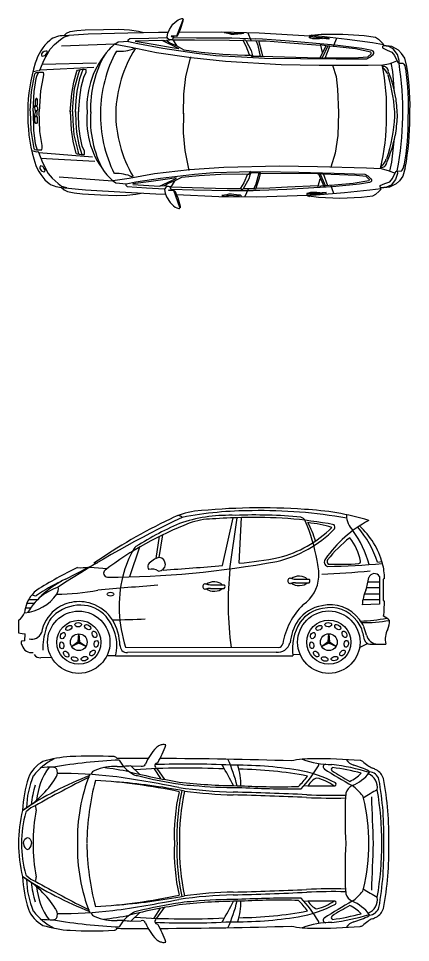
# Model space of a CAD drawing. Header units: millimetres. Extents: x -17157 to 13723, y 21549 to 39550.
# Drawn here: x 9643 to 13416, y 21751 to 30651 of the extents above; entities that cross this region are included whole.
import ezdxf

# ---------------------------------------------------------------- set-up
doc = ezdxf.new("R2010")
doc.units = ezdxf.units.MM

# ---------------------------------------------------------------- blocks, each defined once
blk = doc.blocks.new('A$C41982414')
for p, q in [((1397.4, 1773.8), (1433.4, 1806.8)), ((1494.8, 1821.8), (1430.1, 1659.8)), ((1433.4, 1806.8), (1448.6, 1817.2)), ((1448.6, 1817.2), (1463.8, 1824)), ((1463.8, 1824), (1483.4, 1829)), ((1470.2, 1727.4), (1495.5, 1806.7)), ((1483.4, 1829), (1492.3, 1828.9)), ((1492.3, 1828.9), (1494.8, 1821.8)), ((1495.5, 1806.7), (1495.8, 1823.5)), ((374.2, 1687.5), (409.3, 1702.1)), ((409.3, 1702.1), (472.7, 1714.1)), ((472.7, 1714.1), (553.4, 1719.3)), ((553.4, 1719.3), (727.8, 1723)), ((727.8, 1723), (876.1, 1724.9)), ((876.1, 1724.9), (978.4, 1718.9)), ((964.9, 1690.8), (1259.2, 1696.8)), ((978.4, 1718.9), (1065.4, 1706.6)), ((1065.4, 1706.6), (1117.5, 1694.8)), ((1259.2, 1696.8), (1350.8, 1697.5)), ((1347.2, 1687.8), (1362.8, 1722.1)), ((1362.8, 1722.1), (1397.4, 1773.8)), ((1439.9, 1660.6), (1470.2, 1727.4)), ((1459, 1697.4), (1864.8, 1701.8)), ((1864.8, 1701.8), (2226.2, 1692.2)), ((1893.9, 1690.6), (1903.7, 1694.3)), ((1903.7, 1694.3), (1927.2, 1695.9)), ((1927.2, 1695.9), (1956.5, 1695.4)), ((1942.8, 1691.7), (1946.6, 1685.8)), ((2081.7, 1693.3), (2071.7, 1683.7)), ((2226.2, 1692.2), (2716.3, 1662)), ((256.8, 1578.4), (314.3, 1627.5)), ((314.3, 1627.5), (349.6, 1650.9)), ((349.6, 1650.9), (397.8, 1665.3)), ((349.8, 1663.9), (374.2, 1687.5)), ((349.8, 1663.9), (581.1, 1679.7)), ((581.1, 1679.7), (964.9, 1690.8)), ((837.4, 1582.4), (870.9, 1604)), ((870.9, 1604), (974.3, 1609.6)), ((967.5, 1610.1), (967.7, 1623.8)), ((967.7, 1623.8), (981.6, 1635.3)), ((969.4, 1608.1), (1061, 1587.1)), ((981.6, 1635.3), (1165.5, 1640.1)), ((1208.3, 1577.8), (1033.7, 1608.6)), ((1035.6, 1612.3), (1291.1, 1621.2)), ((1165.5, 1640.1), (1341.6, 1645)), ((1291.1, 1621.2), (1448.1, 1542.3)), ((1304.1, 1619.1), (1341.2, 1612.9)), ((1401.1, 1624.9), (1335.7, 1616.7)), ((1341.2, 1612.9), (1368.9, 1593.8)), ((1341.3, 1652.4), (1347.2, 1687.8)), ((1342.9, 1644.4), (1341.3, 1652.4)), ((1349, 1636.4), (1342.9, 1644.4)), ((1355.1, 1629.2), (1349, 1636.4)), ((1364.8, 1623.7), (1355.1, 1629.2)), ((1371.8, 1622.7), (1364.8, 1623.7)), ((1392.3, 1624.1), (1371.8, 1622.7)), ((1380.4, 1659.8), (1383.9, 1655.3)), ((1430.1, 1659.8), (1380.4, 1659.8)), ((1383.9, 1655.3), (1402.5, 1655)), ((1404.2, 1651.4), (1391.3, 1620.6)), ((1399.2, 1623.1), (1606, 1623.4)), ((1400.3, 1645.9), (1623.2, 1644.2)), ((1433.7, 1568.5), (1401.1, 1624.9)), ((1402.5, 1655), (1404.2, 1651.4)), ((1428.3, 1659), (1439.9, 1660.6)), ((1606, 1623.4), (1941.4, 1621.6)), ((1623.2, 1644.2), (1965.5, 1642.5)), ((1940.7, 1682), (1893.9, 1690.6)), ((1960.1, 1675.8), (1940.7, 1682)), ((1941.4, 1621.6), (2077.4, 1617.5)), ((1946.6, 1685.8), (2064, 1687.8)), ((1985.5, 1675.4), (1960.1, 1675.8)), ((1965.5, 1642.5), (2194.1, 1632.9)), ((2058, 1682), (1985.5, 1675.4)), ((2071.7, 1683.7), (2058, 1682)), ((2071.7, 1615.7), (2077.5, 1624.9)), ((2102.5, 1563.1), (2071.7, 1615.7)), ((2077.5, 1624.9), (2092.4, 1622.8)), ((2092.4, 1622.8), (2099.7, 1617.1)), ((2099.7, 1617.1), (2150.3, 1519.5)), ((2102.6, 1617.3), (2194.8, 1614.1)), ((2119.2, 1690.3), (2147.5, 1619.8)), ((2257.7, 1630), (2195.1, 1633)), ((2198.2, 1610.6), (2203.5, 1613.9)), ((2201.6, 1607), (2200, 1615.7)), ((2216.7, 1570.3), (2201.6, 1607)), ((2203.5, 1613.9), (2219.2, 1617.2)), ((2219.2, 1617.2), (2250.5, 1508.8)), ((2294.5, 1609.9), (2226, 1611)), ((2517.5, 1612.1), (2257.7, 1630)), ((2521, 1590.5), (2294.5, 1609.9)), ((2777.2, 1588.3), (2517.5, 1612.1)), ((2711.6, 1644), (2711.8, 1653.8)), ((2725.3, 1641.9), (2711.6, 1644)), ((2711.8, 1653.8), (2713.8, 1659.6)), ((2713.6, 1644), (2821.1, 1640.3)), ((2713.8, 1659.6), (2864.1, 1641.5)), ((2714, 1664), (2738.2, 1672.2)), ((2801.6, 1657.4), (2714, 1664)), ((2744.7, 1633.7), (2725.3, 1641.9)), ((2731.3, 1667.1), (2824.3, 1677.6)), ((2752.5, 1633.6), (2744.7, 1633.7)), ((2776, 1633.2), (2752.5, 1633.6)), ((2807.3, 1632.7), (2776, 1633.2)), ((3072.9, 1625.4), (2801.6, 1657.4)), ((2836.6, 1636.1), (2807.3, 1632.7)), ((2897.2, 1629.3), (2821, 1638.3)), ((2821.1, 1640.3), (2836.6, 1636.1)), ((2824.3, 1677.6), (3030.7, 1679.4)), ((2864.1, 1641.5), (2889.6, 1643.1)), ((2889.6, 1643.1), (2897.3, 1639)), ((2897.3, 1639), (2897.2, 1629.3)), ((2970.4, 1635.7), (2951.2, 1591.8)), ((3030.7, 1679.4), (3238.6, 1663.9)), ((3316.6, 1593.9), (3072.9, 1625.4)), ((3238.6, 1663.9), (3346.7, 1648.4)), ((3346.7, 1648.4), (3373.9, 1629)), ((3373.9, 1629), (3402.7, 1602.8)), ((3402.7, 1602.8), (3419.6, 1583.6)), ((148.9, 1508.3), (157.7, 1514.7)), ((157.7, 1514.7), (173, 1518.8)), ((158.5, 1431.9), (216.9, 1533.3)), ((173, 1518.8), (183.9, 1516.4)), ((183.9, 1516.4), (185.8, 1501.2)), ((216.9, 1533.3), (256.8, 1578.4)), ((324.2, 1564.2), (838.9, 1584)), ((841, 1582.4), (995.5, 1554)), ((995.5, 1554), (1238.1, 1502.1)), ((1061, 1587.1), (1298.9, 1544.1)), ((1388.6, 1547), (1208.3, 1577.8)), ((1298.9, 1544.1), (1622.7, 1493.8)), ((1368.9, 1593.8), (1433.6, 1566.7)), ((1449.9, 1536.6), (1388.6, 1547)), ((1433.6, 1566.7), (1501.9, 1526.5)), ((1448.1, 1542.3), (1449.9, 1536.6)), ((1501.9, 1526.5), (1669.3, 1505.1)), ((2132.8, 1478.8), (2102.5, 1563.1)), ((2150.3, 1519.5), (2160.8, 1482.1)), ((2241.1, 1463.8), (2216.7, 1570.3)), ((2814, 1568.1), (2521, 1590.5)), ((2956.9, 1573.6), (2777.2, 1588.3)), ((2814.1, 1574), (2814, 1568.1)), ((2870.7, 1567.2), (2814.1, 1574)), ((2815.3, 1450.8), (2873, 1568.1)), ((2817.3, 1570.8), (2833.6, 1501)), ((2886.9, 1566.2), (2832.7, 1448.8)), ((2862.3, 1448.3), (2907.7, 1562.3)), ((2974.2, 1555.7), (2870.7, 1567.2)), ((2873, 1568.1), (2886.9, 1566.2)), ((2951.2, 1591.8), (2943.4, 1562.4)), ((3214.5, 1540), (2956.9, 1573.6)), ((3153.8, 1535.2), (2974.2, 1555.7)), ((3301.9, 1503.4), (3153.8, 1535.2)), ((3310, 1520.9), (3214.5, 1540)), ((3323.5, 1512.8), (3310, 1520.9)), ((3422.9, 1576.7), (3316.6, 1593.9)), ((3412.8, 1557.7), (3412.6, 1545.8)), ((3412.6, 1545.8), (3457.7, 1523.5)), ((3425, 1569.4), (3412.8, 1557.7)), ((3419.6, 1583.6), (3422.9, 1576.7)), ((3475, 1559.1), (3424.9, 1567.1)), ((3503.7, 1558.6), (3425, 1569.4)), ((3457.7, 1523.5), (3505.2, 1506)), ((3517.7, 1536.9), (3475, 1559.1)), ((3567.6, 1524.1), (3503.7, 1558.6)), ((3557.4, 1481.3), (3517.7, 1536.9)), ((3598.2, 1492.6), (3567.6, 1524.1)), ((117.7, 1332.5), (158.5, 1431.9)), ((135.3, 1478), (135.5, 1488.9)), ((139.4, 1462.7), (135.3, 1478)), ((135.5, 1488.9), (142.2, 1499.7)), ((163.5, 1468.9), (139.4, 1462.7)), ((142.2, 1499.7), (148.9, 1508.3)), ((174.7, 1486.1), (161.2, 1464.6)), ((185.8, 1501.2), (174.7, 1486.1)), ((1238.1, 1502.1), (1573, 1452.4)), ((1522, 1269), (1569.4, 1459.8)), ((1573, 1452.4), (1904.4, 1417.4)), ((1622.7, 1493.8), (1810.1, 1473.1)), ((1669.3, 1505.1), (1877.7, 1486.8)), ((1810.1, 1473.1), (2056.3, 1459.3)), ((1877.7, 1486.8), (2089.9, 1475.8)), ((2056.3, 1459.3), (2277.1, 1447.9)), ((2089.9, 1475.8), (2132.8, 1477)), ((2132.8, 1477), (2147.7, 1476.7)), ((2147.7, 1476.7), (2160.4, 1457.9)), ((2169.8, 1461.5), (2156.6, 1450.5)), ((2160.8, 1482.1), (2169.8, 1461.5)), ((2237.5, 1462.1), (2166.2, 1463.3)), ((2246.2, 1458.5), (2241.1, 1463.8)), ((2258.5, 1467), (2246.2, 1458.5)), ((2247.1, 1466.1), (2804.3, 1451.1)), ((2250.5, 1508.8), (2258.5, 1467)), ((2277.1, 1447.9), (2627.1, 1442.1)), ((2626.1, 1442.3), (2968.4, 1440.5)), ((2804.3, 1451.1), (2835.6, 1452.5)), ((2832.7, 1448.8), (2862.3, 1448.3)), ((2855.1, 1450.2), (3183.7, 1454.6)), ((2968.4, 1440.5), (3263.7, 1441.5)), ((3183.7, 1454.6), (3271.8, 1460.9)), ((3263.7, 1441.5), (3291.3, 1456.7)), ((3271.8, 1460.9), (3305.6, 1489.7)), ((3291.3, 1456.7), (3323.1, 1483.5)), ((3305.7, 1497.5), (3301.9, 1503.4)), ((3305.6, 1489.7), (3305.7, 1497.5)), ((3323.1, 1483.5), (3329.1, 1493.2)), ((3329.3, 1504.9), (3323.5, 1512.8)), ((3329.1, 1493.2), (3329.3, 1504.9)), ((3505.2, 1506), (3530.9, 1472.2)), ((3530.9, 1472.2), (3560.9, 1404.9)), ((3575.5, 1423.7), (3557.4, 1481.3)), ((3628.5, 1446.7), (3598.2, 1492.6)), ((3648.7, 1367.6), (3628.5, 1446.7)), ((119.9, 1334.6), (636.9, 1360.9)), ((138.2, 1388.7), (661.5, 1401.9)), ((480.1, 1332.2), (490.2, 1335.4)), ((490.2, 1335.4), (507, 1338.4)), ((496.7, 1321.9), (503.6, 1338.5)), ((502.2, 1249.9), (533.8, 1341.3)), ((507, 1338.4), (527.1, 1341.4)), ((527.1, 1341.4), (543.8, 1341.2)), ((543.8, 1341.2), (558.8, 1339.2)), ((558.8, 1339.2), (558.6, 1325.9)), ((1904.4, 1417.4), (2438.8, 1386.5)), ((2438.8, 1386.5), (2803.9, 1380.5)), ((2803.9, 1380.5), (3276.1, 1380.1)), ((2932.4, 1379.4), (2967.7, 1271.3)), ((3276.1, 1380.1), (3416.3, 1381.5)), ((3405.9, 1379.4), (3487.1, 1396.9)), ((3487.1, 1396.9), (3552.8, 1419.9)), ((3515, 1317), (3497.7, 1403.3)), ((3560.9, 1404.9), (3572.8, 1399.9)), ((3572.8, 1399.9), (3575.5, 1423.7)), ((3572.8, 1399.9), (3611, 1399.3)), ((3611, 1399.3), (3620.4, 1389.6)), ((3620.4, 1389.6), (3629.7, 1372.7)), ((3629.7, 1372.7), (3636.3, 1339.2)), ((35.6, 1126.5), (65.4, 1279.1)), ((52, 1318.3), (95.8, 1328.5)), ((61.1, 1126.1), (81.3, 1249.7)), ((65.4, 1279.1), (69.4, 1297.2)), ((69.4, 1297.2), (80.5, 1308)), ((80.5, 1308), (96.9, 1309.5)), ((81.3, 1249.7), (89, 1273.2)), ((89, 1273.2), (102.4, 1309.4)), ((95.8, 1328.5), (111, 1326.1)), ((96.9, 1309.5), (118.8, 1311)), ((111, 1326.1), (119.9, 1334.6)), ((118.8, 1311), (148, 1310.5)), ((149.1, 1268.6), (123.2, 1132.4)), ((148, 1310.5), (151.3, 1290.4)), ((151.3, 1290.4), (149.1, 1268.6)), ((444.7, 1215.8), (473.2, 1322.3)), ((450.4, 1153.9), (493.1, 1306.9)), ((473.2, 1322.3), (480.1, 1332.2)), ((475.1, 1128.4), (502.2, 1249.9)), ((493.1, 1306.9), (496.7, 1321.9)), ((535.8, 1259.4), (510.8, 1164.6)), ((558.3, 1309.2), (535.8, 1259.4)), ((558.6, 1325.9), (558.3, 1309.2)), ((1500.8, 1099.8), (1522, 1269)), ((2967.7, 1271.3), (2980.5, 1148.8)), ((3530.4, 1114.8), (3515, 1317)), ((422.9, 1107.5), (444.7, 1215.8)), ((510.8, 1164.6), (497.5, 1069.5)), ((23.3, 939.1), (35.6, 1126.5)), ((52.5, 936.8), (61.1, 1126.1)), ((123.2, 1132.4), (109, 934.1)), ((408.2, 929), (422.9, 1107.5)), ((438.1, 1018.7), (450.4, 1153.9)), ((465.2, 1038.3), (475.1, 1128.4)), ((497.5, 1069.5), (489, 957.7)), ((1497.7, 912), (1500.8, 1099.8)), ((2980.5, 1148.8), (2991.6, 922.6)), ((67.8, 978.5), (67.9, 989.4)), ((67.9, 989.4), (80.7, 991)), ((71.8, 1003.9), (71.6, 991.1)), ((72.2, 1025.7), (71.8, 1003.9)), ((76.2, 1047.5), (72.2, 1025.7)), ((73.3, 985.7), (82.4, 983.7)), ((81.8, 1058.4), (76.2, 1047.5)), ((80.7, 991), (87.9, 983.6)), ((87.3, 1058.3), (81.8, 1058.4)), ((82.4, 983.7), (93.6, 996.3)), ((94.4, 1047.2), (87.3, 1058.3)), ((87.9, 983.6), (93.1, 968.9)), ((93.6, 996.3), (93.9, 1018.1)), ((93.9, 1018.1), (94.2, 1032.7)), ((94.2, 1032.7), (94.4, 1047.2)), ((431.6, 930.3), (438.1, 1018.7)), ((458.4, 928.1), (465.2, 1038.3)), ((23.3, 937.7), (29.3, 750)), ((52.5, 939), (54.9, 749.6)), ((66.4, 896.9), (66.2, 886)), ((72.4, 927.8), (66.4, 896.9)), ((72.7, 947.4), (67.8, 978.5)), ((71.8, 889.5), (80.9, 891.2)), ((76.2, 935), (72.4, 927.8)), ((76.2, 940.1), (72.7, 947.4)), ((89, 938), (76.2, 940.1)), ((89, 936.6), (76.2, 935)), ((79, 884), (86.4, 891.1)), ((80.9, 891.2), (91.6, 878.3)), ((92.8, 950.7), (85.3, 936.3)), ((92.4, 923.8), (85.3, 938.5)), ((86.4, 891.1), (92.1, 905.6)), ((92.1, 905.6), (92.4, 923.8)), ((93.1, 968.9), (92.8, 950.7)), ((116.7, 741.2), (109.1, 939.9)), ((408.3, 935.2), (417.1, 756.2)), ((431.7, 933.1), (435.3, 844.5)), ((458.5, 934.3), (461.7, 824)), ((488.1, 903.8), (488.6, 932.2)), ((492.9, 791.7), (488.1, 903.8)), ((489, 957.7), (488.5, 929.3)), ((1497.8, 916.3), (1494.7, 728.4)), ((2991.6, 922.6), (2984.3, 700.4)), ((66.2, 886), (79, 884)), ((69.3, 849.5), (69.6, 871.4)), ((72.6, 827.6), (69.3, 849.5)), ((69.6, 871.4), (69.9, 884.1)), ((77.9, 816.6), (72.6, 827.6)), ((83.3, 816.5), (77.9, 816.6)), ((90.8, 827.3), (83.3, 816.5)), ((91, 841.9), (90.8, 827.3)), ((91.3, 856.4), (91, 841.9)), ((91.6, 878.3), (91.3, 856.4)), ((435.3, 844.5), (443.1, 709)), ((461.7, 824), (468.6, 733.6)), ((29.3, 750), (54.2, 596.6)), ((54.9, 749.6), (71.1, 625.4)), ((138.2, 604.3), (116.7, 741.2)), ((417.1, 756.2), (435.3, 647.3)), ((468.6, 733.6), (491.6, 611.3)), ((503.1, 696.3), (492.9, 791.7)), ((1494.7, 728.4), (1510.3, 558.6)), ((71.1, 625.4), (78, 601.6)), ((435.3, 647.3), (460.3, 539.9)), ((443.1, 709), (480.7, 554.6)), ((524.9, 600.7), (503.1, 696.3)), ((2984.3, 700.4), (2959.2, 530.4)), ((3522.7, 646.5), (3500.7, 444.9)), ((39.5, 557.8), (82.9, 546.2)), ((54.2, 596.6), (57.5, 578.3)), ((57.5, 578.3), (68.3, 567.2)), ((68.3, 567.2), (84.7, 565.1)), ((78, 601.6), (90.1, 565)), ((82.9, 546.2), (98.2, 548.1)), ((84.7, 565.1), (106.5, 562.9)), ((98.2, 548.1), (106.8, 539.2)), ((104.6, 541.4), (142.2, 440.7)), ((106.5, 562.9), (135.7, 562.4)), ((106.8, 539.2), (622.6, 495.9)), ((135.7, 562.4), (139.6, 582.4)), ((139.6, 582.4), (138.2, 604.3)), ((460.3, 539.9), (466.9, 529.8)), ((480.7, 554.6), (483.8, 539.5)), ((483.8, 539.5), (490.2, 522.7)), ((491.6, 611.3), (520.2, 518.9)), ((545.8, 550.2), (524.9, 600.7)), ((545.6, 533.5), (545.8, 550.2)), ((1510.3, 558.6), (1551.4, 366.3)), ((123.3, 484.5), (645.9, 454.2)), ((466.9, 529.8), (476.9, 526.3)), ((476.9, 526.3), (493.5, 522.7)), ((493.5, 522.7), (513.5, 519)), ((513.5, 519), (530.3, 518.7)), ((530.3, 518.7), (545.3, 520.1)), ((545.3, 520.1), (545.6, 533.5)), ((2959.2, 530.4), (2916.2, 397.7)), ((117.5, 395.4), (117.3, 384.5)), ((117.3, 384.5), (123.6, 373.5)), ((122.1, 410.5), (117.5, 395.4)), ((145.9, 403.6), (122.1, 410.5)), ((123.6, 373.5), (130, 364.7)), ((130, 364.7), (138.6, 358)), ((138.6, 358), (153.8, 353.4)), ((142.2, 440.7), (197.2, 337.5)), ((156.5, 386), (143.8, 408)), ((167.2, 370.6), (156.5, 386)), ((164.8, 355.4), (167.2, 370.6)), ((1218.9, 335), (1555.2, 373.6)), ((1555.2, 373.6), (1887.6, 397.6)), ((1887.6, 397.6), (2422.7, 410.9)), ((2151.4, 344.9), (2138.6, 356.3)), ((2422.7, 410.9), (2787.8, 404.9)), ((2787.8, 404.9), (3259.7, 389.8)), ((3259.7, 389.8), (3399.8, 383.8)), ((3389.5, 386.2), (3470.1, 366)), ((3470.1, 366), (3535, 340.8)), ((3500.7, 444.9), (3480.5, 359.2)), ((3543.6, 355.6), (3555.6, 360.2)), ((3555.6, 360.2), (3593.9, 359.6)), ((3555.6, 360.2), (3557.6, 336.3)), ((3593.9, 359.6), (3603.6, 369)), ((3603.6, 369), (3613.4, 385.5)), ((3632.6, 390), (3609.8, 311.6)), ((3613.4, 385.5), (3621.1, 418.8)), ((153.8, 353.4), (164.8, 355.4)), ((197.2, 337.5), (235.6, 291.1)), ((235.6, 291.1), (291.4, 240.1)), ((303.4, 303), (817.1, 266.3)), ((815.7, 267.9), (848.5, 245.3)), ((819.4, 267.9), (974.7, 291.1)), ((974.7, 291.1), (1218.9, 335)), ((1039.1, 255.9), (1278.2, 291)), ((1367.8, 285.2), (1186.6, 260.3)), ((1267.9, 214.3), (1427.5, 287.9)), ((1278.2, 291), (1603.5, 330.6)), ((1429.4, 293.5), (1367.8, 285.2)), ((1412.2, 264), (1481.7, 301.9)), ((1427.5, 287.9), (1429.4, 293.5)), ((1481.7, 301.9), (1649.7, 317.8)), ((1603.5, 330.6), (1791.5, 345.1)), ((1649.7, 317.8), (1858.6, 329.2)), ((1791.5, 345.1), (2038, 350.8)), ((1858.6, 329.2), (2071.1, 333.2)), ((2038, 350.8), (2259.1, 355)), ((2071.1, 333.2), (2113.9, 330.6)), ((2076.2, 191.6), (2130, 287.5)), ((2113.9, 328.7), (2080.8, 245.5)), ((2113.9, 330.6), (2128.8, 330.4)), ((2128.8, 330.4), (2142.2, 348.8)), ((2130, 287.5), (2141.8, 324.6)), ((2141.8, 324.6), (2151.4, 344.9)), ((2219.1, 342), (2147.7, 343.2)), ((2222.5, 340.2), (2194.7, 234.6)), ((2195.7, 187.7), (2230.5, 294.9)), ((2227.8, 345.4), (2222.5, 340.2)), ((2239.9, 336.5), (2227.8, 345.4)), ((2228.5, 337.7), (2785.9, 334.4)), ((2230.5, 294.9), (2239.9, 336.5)), ((2259.1, 355), (2609.1, 349.2)), ((2608.1, 349), (2950.2, 339.5)), ((2785.9, 334.4), (2817.1, 331.9)), ((2795, 214.3), (2813.5, 283.5)), ((2796.9, 334.2), (2850.7, 215.1)), ((2864.6, 216.6), (2814.4, 335.7)), ((2814.4, 335.7), (2844, 335.2)), ((2836.7, 333.5), (3165, 318.4)), ((2844, 335.2), (2885.6, 219.8)), ((2950.2, 339.5), (3245.4, 328.8)), ((3165, 318.4), (3252.9, 309.1)), ((3245.4, 328.8), (3272.5, 312.7)), ((3252.9, 309.1), (3285.6, 279.3)), ((3272.5, 312.7), (3303.3, 284.8)), ((3285.5, 271.4), (3281.5, 265.7)), ((3285.6, 279.3), (3285.5, 271.4)), ((3303.3, 284.8), (3309, 275)), ((3309, 275), (3308.8, 263.3)), ((3484.6, 256.3), (3511.4, 289.3)), ((3537.6, 279.3), (3496, 225.1)), ((3511.4, 289.3), (3543.6, 355.6)), ((3557.6, 336.3), (3537.6, 279.3)), ((3609.8, 311.6), (3578, 266.7)), ((291.4, 240.1), (325.9, 215.6)), ((325.7, 202.5), (556.3, 179.1)), ((325.7, 202.5), (349.3, 178.2)), ((325.9, 215.6), (373.6, 199.6)), ((349.3, 178.2), (383.9, 162.4)), ((556.3, 179.1), (939.6, 155.4)), ((848.5, 245.3), (951.7, 236.2)), ((944.9, 236), (944.6, 222.3)), ((944.6, 222.3), (958.1, 210.3)), ((946.8, 237.9), (1039.1, 255.9)), ((958.1, 210.3), (1141.8, 199.5)), ((1186.6, 260.3), (1011.1, 235.2)), ((1012.9, 231.5), (1267.9, 214.3)), ((1141.8, 199.5), (1317.6, 188.8)), ((1280.9, 215.9), (1318.3, 220.9)), ((1377.7, 206.9), (1312.6, 217.2)), ((1318.9, 189.3), (1317, 181.3)), ((1317, 181.3), (1321.8, 145.8)), ((1318.3, 220.9), (1346.5, 239)), ((1325.3, 197.1), (1318.9, 189.3)), ((1331.6, 204.1), (1325.3, 197.1)), ((1341.4, 209.3), (1331.6, 204.1)), ((1348.5, 210.1), (1341.4, 209.3)), ((1346.5, 239), (1412.2, 264)), ((1368.9, 207.9), (1348.5, 210.1)), ((1380, 180.3), (1368.1, 211.5)), ((1375.9, 208.8), (1582.6, 201.6)), ((1376.2, 185.9), (1599.1, 180.2)), ((1412.1, 262.1), (1377.7, 206.9)), ((1378.2, 176.8), (1380, 180.3)), ((1582.6, 201.6), (1917.8, 192.4)), ((1599.1, 180.2), (1941.2, 170.7)), ((1917.8, 192.4), (2053.9, 192)), ((2080.8, 245.5), (2048.3, 193.9)), ((2048.3, 193.9), (2053.7, 184.5)), ((2053.7, 184.5), (2068.7, 186.2)), ((2068.7, 186.2), (2076.2, 191.6)), ((2079.1, 191.3), (2171.3, 191.5)), ((2093.3, 117.9), (2123.9, 187.4)), ((2174.9, 195), (2180, 191.4)), ((2178.4, 198.4), (2176.5, 189.7)), ((2194.7, 234.6), (2178.4, 198.4)), ((2180, 191.4), (2195.7, 187.7)), ((2271.1, 192.4), (2202.7, 193.6)), ((2493.9, 182.9), (2233.6, 173.5)), ((2498.2, 204.3), (2271.1, 192.4)), ((2754.3, 198.2), (2493.9, 182.9)), ((2791.7, 217.1), (2498.2, 204.3)), ((2934.3, 206.9), (2754.3, 198.2)), ((2791.6, 211.2), (2791.7, 217.1)), ((2848.4, 216.1), (2791.6, 211.2)), ((2952.2, 224.2), (2848.4, 216.1)), ((2850.7, 215.1), (2864.6, 216.6)), ((2928.1, 188.9), (2921.2, 218.5)), ((2945.8, 144.4), (2928.1, 188.9)), ((3192.9, 232), (2934.3, 206.9)), ((3132.4, 238.8), (2952.2, 224.2)), ((3281.5, 265.7), (3132.4, 238.8)), ((3289, 247.9), (3192.9, 232)), ((3302.8, 255.5), (3289, 247.9)), ((3400.1, 188.4), (3293.2, 174.7)), ((3308.8, 263.3), (3302.8, 255.5)), ((3379, 163), (3396.5, 181.6)), ((3390.6, 207.7), (3390.8, 219.7)), ((3402.3, 195.6), (3390.6, 207.7)), ((3390.8, 219.7), (3436.5, 240.4)), ((3396.5, 181.6), (3400.1, 188.4)), ((3481.3, 203.9), (3402.3, 195.6)), ((3452.7, 204.3), (3402.4, 198)), ((3436.5, 240.4), (3484.6, 256.3)), ((3496, 225.1), (3452.7, 204.3)), ((3546.4, 236.2), (3481.3, 203.9)), ((3578, 266.7), (3546.4, 236.2)), ((383.9, 162.4), (446.9, 148.3)), ((446.9, 148.3), (527.4, 140.4)), ((527.4, 140.4), (701.6, 131)), ((701.6, 131), (849.7, 124.2)), ((849.7, 124.2), (952.2, 126.9)), ((939.6, 155.4), (1233.5, 139.7)), ((952.2, 126.9), (1039.5, 136.3)), ((1039.5, 136.3), (1092, 146.4)), ((1233.5, 139.7), (1325, 136)), ((1321.8, 145.8), (1336.3, 111)), ((1336.3, 111), (1369.1, 58.2)), ((1355.9, 172.7), (1359.5, 177.1)), ((1405.5, 171), (1355.9, 172.7)), ((1359.5, 177.1), (1378.2, 176.8)), ((1403.8, 171.9), (1415.3, 170)), ((1464.9, 7), (1405.5, 171)), ((1415.3, 170), (1443.4, 102.2)), ((1433.2, 132.5), (1838.7, 114.7)), ((1443.4, 102.2), (1466.1, 22.1)), ((1838.7, 114.7), (2200.2, 112.5)), ((1915.1, 132.1), (1868.1, 125)), ((1868.1, 125), (1877.8, 121)), ((1877.8, 121), (1901.2, 118.6)), ((1901.2, 118.6), (1930.5, 118.1)), ((1934.8, 137.6), (1915.1, 132.1)), ((1916.9, 122.3), (1920.9, 128.1)), ((1920.9, 128.1), (2038.2, 122.2)), ((1960.2, 137.2), (1934.8, 137.6)), ((1941.2, 170.7), (2170, 172.8)), ((2032.4, 128.2), (1960.2, 137.2)), ((2046.1, 126), (2032.4, 128.2)), ((2055.7, 116.1), (2046.1, 126)), ((2233.6, 173.5), (2171, 172.6)), ((2200.2, 112.5), (2691, 126.5)), ((2686.9, 144.6), (2686.7, 134.8)), ((2686.7, 134.8), (2688.6, 128.9)), ((2700.6, 146.3), (2686.9, 144.6)), ((2688.6, 128.9), (2839.4, 142.1)), ((2776.4, 128.3), (2688.6, 124.6)), ((2688.6, 124.6), (2712.6, 115.6)), ((2688.8, 144.5), (2796.4, 144.7)), ((2720.3, 153.8), (2700.6, 146.3)), ((2705.8, 120.9), (2798.4, 107.3)), ((2728.1, 153.7), (2720.3, 153.8)), ((2751.6, 153.3), (2728.1, 153.7)), ((2782.9, 152.8), (2751.6, 153.3)), ((3048.6, 151.3), (2776.4, 128.3)), ((2812.1, 148.4), (2782.9, 152.8)), ((2872.8, 153.2), (2796.4, 146.7)), ((2796.4, 144.7), (2812.1, 148.4)), ((2798.4, 107.3), (3004.7, 98.7)), ((2839.4, 142.1), (2864.8, 139.7)), ((2864.8, 139.7), (2872.7, 143.5)), ((2872.7, 143.5), (2872.8, 153.2)), ((3004.7, 98.7), (3213, 107.3)), ((3293.2, 174.7), (3048.6, 151.3)), ((3213, 107.3), (3321.5, 119.3)), ((3321.5, 119.3), (3349.3, 137.7)), ((3349.3, 137.7), (3379, 163)), ((1369.1, 58.2), (1404, 24)), ((1404, 24), (1418.9, 13.1)), ((1418.9, 13.1), (1433.9, 5.8)), ((1433.9, 5.8), (1453.3, 0.1)), ((1453.3, 0.1), (1462.1, 0)), ((1462.1, 0), (1464.9, 7)), ((1466.1, 22.1), (1465.8, 5.3))]:
    blk.add_line(p, q)
for centre, radius, start, end in [((513.1, 1274.3), 457.4, 131.22645, 164.24163), ((346.1, 1443.5), 220.5, 89.03278, 127.53758), ((1391.3, 976.9), 822.1, 137.92799, 183.17902), ((1984.3, 905.3), 1285.2, 151.68736, 179.08489), ((1074.9, 1274.5), 387.9, 127.15685, 139.22947), ((2069.5, 885.1), 1223.7, 147.81268, 178.12704), ((888.7, 1859.6), 346.5, 264.33882, 293.57626), ((1649.9, 966.3), 1045, 150.13716, 182.13136), ((1609.2, 919), 1609.3, 162.66613, 179.31857), ((1481.1, 967.5), 1972.6, 357.4982, 12.10153), ((3419.1, 1316.7), 51.3, 5.38847, 99.04503), ((3344.5, 1257.2), 123.4, 14.45455, 53.27293), ((678.1, 931.1), 2932, 359.02435, 9.15228), ((968.4, 980.2), 2695.8, 357.77632, 7.85644), ((1199, 983), 2479.7, 357.56749, 8.92317), ((1998.2, 835.8), 1536.3, 1.54381, 16.96733), ((2227.8, 832.5), 1334.4, 9.83015, 21.41003), ((239, 710.3), 3323.8, 2.93537, 6.01191), ((1609, 905.5), 1609.3, 178.79286, 195.4453), ((1389.3, 854.9), 822.1, 174.9324, 220.18344), ((1648.1, 857), 1045, 175.98007, 207.97427), ((1984.3, 906.9), 1285.2, 179.02654, 206.42406), ((2070.2, 924.3), 1223.7, 179.98439, 210.29875), ((1479.4, 861.3), 1972.6, 346.00989, 0.61323), ((2000.5, 975.9), 1536.3, 341.14409, 356.56762), ((246.4, 1159.3), 3323.8, 352.09952, 355.17606), ((677.9, 924.1), 2932, 348.95914, 359.08708), ((966.5, 865.5), 2695.8, 350.25499, 0.33511), ((1196.9, 855.1), 2479.7, 349.18826, 0.54394), ((2230.1, 971.6), 1334.4, 336.7014, 348.28128), ((501.8, 586.5), 457.4, 193.86979, 226.88497), ((3332.2, 510.4), 123.4, 304.83849, 343.65687), ((3404.8, 448.4), 51.3, 259.0664, 352.72296), ((1063.2, 567.9), 387.9, 218.88196, 230.95458), ((857.9, -10.8), 346.5, 64.53517, 93.77261), ((329.2, 423), 220.5, 230.57384, 269.07865)]:
    blk.add_arc(centre, radius, start, end)
blk = doc.blocks.new('A$C236F2EBC')
for p, q in [((1164.1, 1619.4), (1082.1, 1699.5)), ((1082.1, 1699.5), (1179.6, 1696.2)), ((1305.1, 1672.3), (1365.4, 1577)), ((1330.7, 1673.3), (1405.8, 1569.3)), ((1164.1, 285.5), (1082.1, 205.4)), ((1305.1, 232.6), (1365.4, 327.8)), ((1330.7, 231.6), (1405.8, 335.6)), ((1082.1, 205.4), (1179.6, 208.6))]:
    blk.add_line(p, q)
for centre, radius, start, end in [((1662.9, 1545.4), 471.7, 135.6688, 158.76171), ((1391.5, 1810.5), 92.3, 113.04916, 135.6688), ((625.4, 2154.1), 830.9, 329.27585, 342.42863), ((1409.7, 1767.8), 138.7, 98.81745, 113.04916), ((1399.3, 1835.1), 70.6, 74.99935, 98.81745), ((562.7, 674.8), 1115.7, 93.32395, 107.136), ((708.7, -1839.2), 3633.9, 86.67605, 93.32395), ((917.5, 1754.5), 34.2, 25.98612, 86.67605), ((373.2, 1478.6), 297, 117.95779, 159.0125), ((637.2, 1208.2), 633, 117.72292, 141.35108), ((1140.4, -2772), 4530.5, 92.15562, 100.23336), ((929.9, 1174.5), 520.7, 87.80726, 112.15918), ((1244.3, -40738.4), 42508.9, 89.99441, 90.39909), ((990, 3025.4), 1331.2, 268.27066, 270.93308), ((1273.2, 1918.1), 344.2, 208.22555, 239.02286), ((1617.4, -6202.9), 7920.5, 93.87506, 94.38599), ((1188.3, 1734.9), 39.6, 257.34567, 331.94378), ((1343, 1696.9), 32.9, 95.72726, 163.83883), ((1353.4, 1708.8), 42.1, 183.74505, 237.43815), ((1617.4, -6202.9), 7920.5, 86.94363, 92.19815), ((1244.3, -40738.4), 42508.9, 88.13841, 89.84085), ((-6407.1, -2970.2), 9587.1, 27.85774, 29.18186), ((563, 1118.2), 1589.5, 14.08855, 23.95249), ((2087.7, -2056.3), 3762.9, 80.78939, 90.73129), ((1412.4, 1501.1), 728.1, 0.43459, 16.20879), ((2836.9, 675), 1093.7, 90.18808, 101.16121), ((1854.1, 2307.6), 1197.9, 316.20952, 329.52978), ((3027.7, 2622.2), 909.4, 250.80524, 269.26846), ((2854.5, -3396.2), 5165, 85.18985, 90.23578), ((2859.3, 1716.2), 31.6, 329.52978, 13.06056), ((2957.4, 1690.7), 24.9, 92.19665, 244.43617), ((2794, -181.9), 1907.8, 72.28002, 83.31483), ((3264.1, 1836.3), 134.7, 214.45617, 253.91182), ((2990.6, 887.9), 852.5, 63.39721, 73.91182), ((3290.1, 1715.9), 34.7, 48.03446, 94.05182), ((3722.7, 2197), 612.3, 228.03446, 233.74784), ((3488.7, 1877.8), 216.4, 233.74784, 247.66976), ((1980.9, -1683.4), 3536.4, 111.45424, 123.32603), ((873.5, 1289.2), 795.5, 156.72428, 179.40907), ((802.9, 1311.8), 631.3, 143.59896, 174.79894), ((314.6, 691.8), 994.9, 88.79282, 95.60887), ((334.7, 1647.8), 38.6, 46.47918, 88.79282), ((270.9, 1639.6), 103.3, 324.97717, 6.68766), ((333.9, 1647), 39.8, 6.68766, 46.47918), ((410.4, -2797.7), 4424.2, 83.55275, 90.48069), ((2297.6, 992.1), 1730.6, 158.79394, 181.3126), ((754.3, 1601.5), 59, 110.68817, 164.58256), ((489, -1103), 2805.2, 78.09115, 83.27324), ((2677.4, 8309.8), 6859.5, 256.42963, 260.76786), ((1164, 1736.1), 131.9, 239.02286, 261.40858), ((1617.4, -6202.9), 7881.4, 87.34697, 93.62066), ((2188.3, 5780.7), 4303.6, 255.96018, 261.6406), ((2087.7, -2056.3), 3723.8, 79.26402, 89.48424), ((2506.3, 524.7), 1148.2, 61.67415, 80.78939), ((1854.1, 2307.6), 1165.1, 316.20952, 322.74698), ((5173.1, 5084.5), 4077.7, 236.81452, 241.25426), ((3029, 1666), 19.1, 112.65481, 231.94732), ((5173.1, 5084.5), 4054.1, 237.87626, 240.67587), ((2794, -181.9), 1879.4, 74.43616, 83.04228), ((3004.6, 1924.6), 417, 296.02963, 314.77857), ((3070.3, 1860.3), 378.5, 291.98774, 323.53575), ((3309.4, 1490), 144.9, 352.17704, 67.20023), ((3368.2, 1641.8), 9.19, 315.00092, 63.39721), ((3364.7, 1534), 110, 18.68481, 83.44356), ((3205.1, 1187.4), 530, 63.47549, 67.66976), ((3379.8, 1537.5), 138.7, 17.35354, 63.47549), ((1237.6, 1211.9), 1201, 161.90065, 177.15668), ((-434.4, 2074.4), 931.6, 300.46816, 327.96871), ((1504.2, 1137.1), 1396.6, 164.28789, 172.22753), ((5086.3, -7337.3), 9956.6, 116.25739, 119.64978), ((3139.1, 928.5), 2480.9, 165.24438, 179.40036), ((395, -3990.4), 5561.5, 78.06897, 86.44319), ((-843.4, -10760.2), 12482.2, 78.97865, 81.93799), ((530.1, -4049.2), 5608.8, 79.02437, 85.91996), ((1734.4, 2691.2), 1180.9, 261.6406, 267.65626), ((2162.6, 7176.6), 5667.7, 264.06865, 269.7764), ((2928, 1432.7), 160.6, 110.59488, 151.61661), ((2751, 1112.3), 485.9, 54.44735, 75.63369), ((3038.7, 1523.8), 16.9, 252.13261, 43.27471), ((560, 1046.2), 2955.6, 358.18273, 10.19444), ((466.2, 1014.7), 3097.8, 358.85236, 10.49304), ((3457.6, 1027.8), 1959.1, 167.52473, 182.23378), ((3457.6, 1027.8), 1933.8, 167.00239, 182.23378), ((2173.5, 5802.6), 4356.8, 261.67755, 268.59443), ((3457.6, 1027.8), 1908.5, 167.00239, 182.23378), ((2173.5, 5802.6), 4383.6, 262.45475, 268.59443), ((2080.9, 5523.7), 4031.8, 264.37924, 270.44329), ((1278, -30693.5), 32150.3, 87.33416, 88.59443), ((2649.2, 12078.2), 10599.8, 267.09597, 270.37656), ((2508.3, 8125.1), 6626.4, 266.81821, 271.6158), ((2978.7, 13621.3), 12113.8, 268.90704, 270.25924), ((5623, 1124.2), 2492, 172.79709, 173.49698), ((3255.4, 1410.4), 108, 113.68659, 165.95259), ((2964.2, 1155.7), 431.8, 36.11695, 54.97835), ((4102.8, 245.8), 1386.2, 117.9533, 124.36241), ((150.8, 926.7), 3346.6, 0.44086, 9.3474), ((1278, -30693.5), 32123.5, 87.33416, 88.59443), ((3022.5, 6772.7), 5383.2, 267.33416, 271.34557), ((3022.5, 6772.7), 5356.5, 267.33416, 271.34557), ((7139.6, 1211.3), 3997.3, 177.2031, 183.71374), ((3228.4, 1368), 94.6, 13.47474, 26.51977), ((1565.8, 969.6), 1804.3, 359.45367, 13.47474), ((-977768, -35079.5), 981845.2, 2.1031205, 2.1293248), ((1550.4, 929.4), 1550.6, 167.25566, 179.1488), ((1126.3, 952.6), 1097.9, 164.11639, 180.00752), ((88, 1248), 18.4, 115.36575, 164.11639), ((229.3, 1118), 209.2, 109.13289, 135.4954), ((1769.4, 972.1), 1627.9, 169.23296, 180.69262), ((134.3, 1291.6), 35.8, 21.48715, 42.16042), ((119.6, 1285.8), 51.6, 349.23296, 21.48715), ((1550.4, 975.5), 1550.6, 180.8512, 192.74434), ((1126.3, 952.3), 1097.9, 179.99248, 195.88361), ((1769.4, 932.8), 1627.9, 179.30738, 190.76704), ((2297.6, 912.8), 1730.6, 178.6874, 201.20606), ((3139.1, 976.3), 2480.9, 180.59964, 194.75562), ((3457.6, 877.1), 1959.1, 177.76622, 192.47527), ((3457.6, 877.1), 1933.8, 177.76622, 192.99761), ((3457.6, 877.1), 1908.5, 177.76622, 192.99761), ((7139.6, 693.5), 3997.3, 176.28626, 182.7969), ((1565.8, 935.2), 1804.3, 346.52526, 0.54633), ((-977768, 36984.3), 981845.2, 357.8706752, 357.8968795), ((150.8, 978.2), 3346.6, 350.6526, 359.55914), ((560, 858.7), 2955.6, 349.80556, 1.81727), ((466.2, 890.2), 3097.8, 349.50696, 1.14764), ((1980.9, 3588.3), 3536.4, 236.67397, 248.54576), ((-434.4, -169.6), 931.6, 32.03129, 59.53184), ((1237.6, 693), 1201, 182.84332, 198.09935), ((88, 656.8), 18.4, 195.88361, 244.63425), ((229.3, 786.9), 209.2, 224.5046, 250.86711), ((119.6, 619), 51.6, 338.51285, 10.76704), ((873.5, 615.6), 795.5, 180.59093, 203.27572), ((1504.2, 767.7), 1396.6, 187.77247, 195.71211), ((134.3, 613.2), 35.8, 317.83958, 338.51285), ((5086.3, 9242.2), 9956.6, 240.35022, 243.74261), ((802.9, 593), 631.3, 185.20106, 216.40104), ((395, 5895.2), 5561.5, 273.55681, 281.93103), ((530.1, 5954.1), 5608.8, 274.08004, 280.97563), ((2173.5, -3897.8), 4356.8, 91.40557, 98.32245), ((2173.5, -3897.8), 4383.6, 91.40557, 97.54525), ((1278, 32598.3), 32123.5, 271.40557, 272.66584), ((1278, 32598.3), 32150.3, 271.40557, 272.66584), ((3022.5, -4867.9), 5383.2, 88.65443, 92.66584), ((3022.5, -4867.9), 5356.5, 88.65443, 92.66584), ((5623, 780.7), 2492, 186.50302, 187.20291), ((3255.4, 494.5), 108, 194.04741, 246.31341), ((2964.2, 749.1), 431.8, 305.02165, 323.88305), ((3228.4, 536.8), 94.6, 333.48023, 346.52526), ((4102.8, 1659.1), 1386.2, 235.63759, 242.0467), ((-843.4, 12665.1), 12482.2, 278.06201, 281.02135), ((2677.4, -6405), 6859.5, 99.23214, 103.57037), ((2188.3, -3875.8), 4303.6, 98.3594, 104.03982), ((1734.4, -786.3), 1180.9, 92.34374, 98.3594), ((2162.6, -5271.7), 5667.7, 90.2236, 95.93135), ((2080.9, -3618.8), 4031.8, 89.55671, 95.62076), ((-6407.1, 4875.1), 9587.1, 330.81814, 332.14226), ((563, 786.7), 1589.5, 336.04751, 345.91145), ((1412.4, 403.8), 728.1, 343.79121, 359.56541), ((2649.2, -10173.3), 10599.8, 89.62344, 92.90403), ((2508.3, -6220.3), 6626.4, 88.3842, 93.18179), ((2506.3, 1380.1), 1148.2, 279.21061, 298.32585), ((1854.1, -402.8), 1165.1, 37.25302, 43.79048), ((1854.1, -402.8), 1197.9, 30.47022, 43.79048), ((2978.7, -11716.5), 12113.8, 89.74076, 91.09296), ((2928, 472.1), 160.6, 208.38339, 249.40512), ((2751, 792.5), 485.9, 284.36631, 305.55265), ((5173.1, -3179.6), 4077.7, 118.74574, 123.18548), ((3038.7, 381), 16.9, 316.72529, 107.86739), ((3070.3, 44.6), 378.5, 36.46425, 68.01226), ((3309.4, 414.9), 144.9, 292.79977, 7.82296), ((373.2, 426.2), 297, 200.9875, 242.04221), ((637.2, 696.6), 633, 218.64892, 242.27708), ((270.9, 265.3), 103.3, 353.31234, 35.02283), ((410.4, 4702.5), 4424.2, 269.51931, 276.44725), ((754.3, 303.3), 59, 195.41744, 249.31183), ((1273.2, -13.2), 344.2, 120.97714, 151.77445), ((1164, 168.7), 131.9, 98.59142, 120.97714), ((2087.7, 3961.1), 3723.8, 270.51576, 280.73598), ((2794, 2086.8), 1907.8, 276.68517, 287.71998), ((5173.1, -3179.6), 4054.1, 119.32413, 122.12374), ((2794, 2086.8), 1879.4, 276.95772, 285.56384), ((3004.6, -19.7), 417, 45.22143, 63.97037), ((3368.2, 263), 9.19, 296.60279, 44.99908), ((3364.7, 370.8), 110, 276.55644, 341.31519), ((3379.8, 367.4), 138.7, 296.52451, 342.64646), ((314.6, 1213.1), 994.9, 264.39113, 271.20718), ((334.7, 257), 38.6, 271.20718, 313.52082), ((1140.4, 4676.8), 4530.5, 259.76664, 267.84438), ((333.9, 257.9), 39.8, 313.52082, 353.31234), ((929.9, 730.4), 520.7, 247.84082, 272.19274), ((489, 3007.9), 2805.2, 276.72676, 281.90885), ((990, -1120.6), 1331.2, 89.06692, 91.72934), ((1617.4, 8107.8), 7920.5, 265.61401, 266.12494), ((1617.4, 8107.8), 7881.4, 266.37934, 272.65303), ((1188.3, 170), 39.6, 28.05622, 102.65433), ((1662.9, 359.5), 471.7, 201.23829, 224.3312), ((1353.4, 196.1), 42.1, 122.56185, 176.25495), ((1343, 208), 32.9, 196.16117, 264.27274), ((1617.4, 8107.8), 7920.5, 267.80185, 273.05637), ((2087.7, 3961.1), 3762.9, 269.26871, 279.21061), ((3027.7, -717.4), 909.4, 90.73154, 109.19476), ((2859.3, 188.7), 31.6, 346.93944, 30.47022), ((2957.4, 214.1), 24.9, 115.56383, 267.80335), ((3029, 238.8), 19.1, 128.05268, 247.34519), ((3264.1, 68.5), 134.7, 106.08818, 145.54383), ((2990.6, 1017), 852.5, 286.08818, 296.60279), ((3722.7, -292.1), 612.3, 126.25216, 131.96554), ((3488.7, 27.1), 216.4, 112.33024, 126.25216), ((3205.1, 717.5), 530, 292.33024, 296.52451), ((562.7, 1230.1), 1115.7, 252.864, 266.67605), ((708.7, 3744), 3633.9, 266.67605, 273.32395), ((917.5, 150.4), 34.2, 273.32395, 334.01388), ((1244.3, 42643.2), 42508.9, 269.60091, 270.00559), ((625.4, -249.3), 830.9, 17.57137, 30.72415), ((1244.3, 42643.2), 42508.9, 270.15915, 271.86159), ((2836.9, 1229.8), 1093.7, 258.83879, 269.81192), ((2854.5, 5301), 5165, 269.76422, 274.81015), ((3290.1, 188.9), 34.7, 265.94818, 311.96554), ((1391.5, 94.4), 92.3, 224.3312, 246.95084), ((1409.7, 137), 138.7, 246.95084, 261.18255), ((1399.3, 69.8), 70.6, 261.18255, 285.00065)]:
    blk.add_arc(centre, radius, start, end)
at = {"extrusion": (0, 0, -1)}
blk.add_ellipse((86.5, 952.4), major_axis=(0.4, 56.9), ratio=0.652487, start_param=4.708193, end_param=7.849785, dxfattribs=at)
blk.add_ellipse((86.5, 952.4), major_axis=(0.4, -56.9), ratio=0.652487, start_param=4.708193, end_param=7.849785)
blk = doc.blocks.new('A$C4579273D')
for p, q in [((1962.3, 1040.5), (2067.3, 1498.6)), ((2035.2, 1006.2), (2103.2, 1496.8)), ((2123.6, 1061), (2145.6, 1500.1)), ((1325.6, 1106.7), (1357.8, 1320.3)), ((1354.6, 1117.3), (1387.4, 1334.8)), ((1164.8, 1216.3), (1067, 930.4)), ((452.4, 907.4), (762.7, 1068.6)), ((3456.1, 1070.7), (3497.4, 1076.6)), ((687.2, 1023.3), (853.9, 1010.6)), ((2664.4, 908.1), (2796.9, 908.1)), ((3473.7, 932.8), (3473.7, 666.6)), ((3509.1, 907.6), (3507.7, 703.2)), ((3521.2, 912.8), (3509.1, 907.6)), ((1846.7, 853.8), (1979.1, 853.8)), ((1846.7, 819.2), (1979.1, 819.2)), ((2664.4, 873.5), (2796.9, 873.5)), ((3351, 827.3), (3473.7, 827.3)), ((3364.1, 883.5), (3473.7, 883.5)), ((98.1, 712.6), (185.9, 712.6)), ((3330.2, 767.1), (3473.7, 767.1)), ((65.6, 631.4), (118, 631.4)), ((80.4, 677.4), (154.5, 677.4)), ((3473.7, 666.6), (3306.5, 661.8)), ((3314, 711.5), (3473.7, 711.5)), ((3507.7, 703.2), (3521.2, 694.3)), ((0.4, 511.7), (0, 389.9)), ((0, 389.9), (35.5, 385.1)), ((35.5, 385.1), (62.7, 381.4)), ((61.3, 314.2), (62.7, 381.4)), ((573.9, 306.4), (580.1, 381)), ((580.1, 381), (580.1, 300.3)), ((580.1, 381), (587.8, 303.8)), ((2980.3, 306.9), (2986.5, 381.4)), ((2986.5, 381.4), (2986.5, 300.8)), ((2986.5, 381.4), (2994.2, 304.2)), ((61.3, 314.2), (29, 311)), ((510.3, 260), (573.9, 306.4)), ((510.3, 260), (580.1, 300.3)), ((580.1, 291.9), (510.3, 260)), ((650, 260), (580.1, 300.3)), ((650, 260), (580.1, 291.9)), ((587.8, 303.8), (650, 260)), ((2916.6, 260.5), (2980.3, 306.9)), ((2916.6, 260.5), (2986.5, 300.8)), ((2986.5, 292.4), (2916.6, 260.5)), ((3056.3, 260.5), (2986.5, 300.8)), ((3056.3, 260.5), (2986.5, 292.4)), ((2994.2, 304.2), (3056.3, 260.5)), ((3282.6, 250.9), (3358.4, 286.6)), ((3381.5, 280.3), (3534.6, 282.9)), ((1029.9, 254), (2503.5, 249.4)), ((2479.3, 203.9), (1047.5, 200)), ((2638.6, 183.2), (2708.8, 186.3)), ((317.7, 154.2), (214.6, 151.5)), ((934.2, 168), (849.7, 168)), ((934.2, 168), (2640.3, 168))]:
    blk.add_line(p, q)
for centre, radius in [((580.1, 300.3), 300.3), ((2986.5, 300.8), 300.3), ((580.1, 300.1), 211.8), ((2986.5, 300.5), 211.8), ((580.1, 300.3), 80.6), ((2986.5, 300.8), 80.6)]:
    blk.add_circle(centre, radius)
for centre, radius, start, end in [((1782.5, 880.6), 686.4, 97.33448, 118.00456), ((1532.4, 1457), 63.7, 46.27569, 88.05894), ((2243, -1955.4), 3522.1, 89.9111, 100.91028), ((2029.7, -4.8), 1527.6, 87.83316, 107.15974), ((2325.8, -4503.6), 6097.7, 85.99758, 95.93853), ((2280.1, -2966.4), 4492.2, 84.4179, 92.45733), ((2342.3, -3004.2), 4571.8, 79.71988, 91.1765), ((2643.6, -902.9), 2484.4, 72.99569, 87.51326), ((3368.1, 1527.5), 212.5, 181.14395, 225.15238), ((5936.3, -7642.8), 10131.9, 115.48797, 123.24797), ((3765.2, -3341.6), 5350.2, 115.51963, 124.62171), ((2821.2, -1625.7), 3289.4, 110.97458, 127.19974), ((2641.2, -1133.5), 2797.8, 112.31178, 122.69175), ((1869.5, 856.7), 630.9, 90.38018, 110.97458), ((2181.2, -2433.7), 3934, 90.51902, 94.60483), ((2282.7, -2584.7), 4087.1, 79.3885, 91.92247), ((2701.8, 1443.8), 62.7, 24.78662, 75.97818), ((1184.4, 790.6), 1714.7, 9.96521, 23.34371), ((2126.7, 1082.4), 755.1, 14.70797, 29.29728), ((2664.3, 260.4), 1197.6, 72.92204, 84.20589), ((3916.2, 440.9), 1167.6, 117.87951, 145.49936), ((3007.9, 1407.7), 37, 333.17344, 42.14621), ((2232.6, 2179.3), 1129, 282.97595, 315.71758), ((2236.3, 2188.8), 1105.4, 283.94706, 314.85819), ((2332.7, 756.7), 1081.1, 15.63424, 35.00288), ((2487.9, 747.3), 1020.8, 18.46679, 40.45835), ((2775.1, 861.4), 753.6, 15.27419, 47.87403), ((4071, 203.7), 1413.1, 128.7255, 140.91746), ((2837.6, 1010.1), 458, 9.00148, 40.27697), ((1994, 682.5), 1023.3, 149.42406, 165.63944), ((1161.1, 1174.6), 55.9, 123.80782, 149.42406), ((841.4, 9927.4), 8999.8, 270.09178, 280.52997), ((1416.7, 903.2), 222.9, 106.17145, 139.35948), ((1346.8, 1051.3), 66.4, 270.48273, 83.24005), ((1851.4, 4274.8), 3225.3, 274.84095, 281.65099), ((2349, 951.9), 541.5, 357.37367, 14.48154), ((2987, 1072.8), 44.3, 138.37741, 252.15383), ((3005.9, 1078.3), 35.8, 152.86968, 226.06857), ((3271.4, 1076), 19.4, 283.36793, 17.10672), ((2325.5, -2586.7), 4012.6, 115.99437, 122.40188), ((605.2, 1408.7), 390.6, 264.36523, 280.91915), ((856.1, 965.2), 37.6, 129.07601, 269.55479), ((1302.3, 1029.7), 57.9, 161.16022, 211.52924), ((1286.6, 904.1), 101.1, 53.0754, 109.44471), ((452.6, 16649.9), 15682.2, 273.43023, 275.52439), ((5089.7, 675.5), 3072.4, 173.82025, 187.9443), ((2673.1, 8029.4), 7077.6, 271.97968, 275.75726), ((2943.7, 6359.5), 5328.9, 270.32017, 276.0154), ((3078.6, 4199.3), 3148.3, 268.22519, 273.59226), ((3021.8, 923), 499.5, 358.83168, 15.91891), ((842.8, 93.7), 902.5, 115.6333, 146.81037), ((2232, 643.7), 1263.7, 166.61133, 197.96405), ((2617.2, 890.8), 25.8, 87.59198, 272.40802), ((2670.4, 1069.9), 161.9, 251.2124, 267.88178), ((2543.9, 948.4), 346.6, 304.30401, 356.47383), ((2782.9, 890.8), 22.2, 308.8479, 51.1521), ((2719.5, 1004), 655.7, 342.09221, 352.96833), ((3424.2, 903), 57.8, 31.12739, 158.8917), ((244, 687.5), 132.8, 121.17187, 147.86384), ((1026.8, -464.5), 1484.3, 114.58749, 125.03488), ((589.6, 254.1), 612.9, 109.86127, 129.43905), ((299.2, 811.9), 84.2, 325.21068, 12.76674), ((367.8, 2842.8), 2079, 270.01525, 280.96174), ((4779.2, -44893.2), 45871.1, 94.29735, 95.02264), ((1799.4, 836.5), 25.8, 87.59198, 272.40802), ((1852.6, 1015.6), 161.9, 251.2124, 267.88178), ((1852.6, 657.4), 161.9, 92.11822, 108.7876), ((1965.1, 836.5), 22.2, 308.8479, 51.1521), ((2670.4, 711.7), 161.9, 92.11822, 108.7876), ((3785.2, 611), 481.4, 156.56761, 173.93779), ((21.7, 1004.7), 422.2, 275.05272, 325.21068), ((344.1, 567.2), 285.7, 138.05574, 176.59852), ((159.4, 791.2), 43.1, 229.80512, 290.77522), ((577, 329.6), 361.1, 100.79582, 128.98214), ((597.3, 272.5), 384.7, 84.26762, 128.01816), ((581.8, 304.4), 386.8, 71.43396, 100.79582), ((604.3, 342), 314.9, 34.54584, 84.26762), ((583.7, 310.2), 380.7, 32.62988, 71.43396), ((3217.4, 174.1), 683.3, 134.4142, 170.785), ((2982.4, 292.3), 365.2, 99.73054, 143.79978), ((2982.4, 292.3), 338, 99.73054, 143.79978), ((2999.4, 311), 350.2, 36.64375, 103.2707), ((2999.4, 311), 323.1, 36.64375, 103.2707), ((2240.9, 686.2), 1280.3, 353.91275, 0.36063), ((-94.5, 648.1), 166.1, 304.8195, 337.36726), ((575.7, 331.3), 359, 128.98214, 170.3432), ((528.2, 360.9), 272.5, 128.01816, 166.25402), ((3406, 344.5), 232.5, 45.51768, 62.32512), ((464.2, 245.5), 485, 16.1119, 34.54584), ((758.3, 9832.1), 9317.8, 270.8984, 272.83738), ((468.6, 254.5), 507.9, 1.65658, 30.9184), ((3130.7, 232.6), 521.7, 148.36514, 173.15569), ((3130.7, 232.6), 494.6, 148.36514, 187.50412), ((2922.1, 253.5), 419.4, 26.49423, 36.64375), ((2922.1, 253.5), 446.6, 26.49423, 36.64375), ((3193.9, 2413), 1912.7, 272.95736, 280.5132), ((3328.6, 1819.7), 1331.1, 268.84184, 280.40081), ((2394.8, 120.5), 984.9, 14.6514, 19.52783), ((3412.5, 496.2), 157, 333.36317, 5.19545), ((126.3, 435), 104.9, 256.25603, 335.51055), ((753.6, 253.4), 519.5, 160.63159, 183.3968), ((536.9, 266.5), 409.3, 346.06588, 16.1119), ((2394.8, 120.5), 957.8, 12.26642, 19.52783), ((3460.8, 398.2), 116.7, 194.18885, 268.61958), ((3747.4, 328.3), 217.6, 153.36317, 192.03801), ((61, 293.5), 36.5, 151.23979, 223.72975), ((126.9, 296.9), 96.6, 197.27276, 279.10939), ((1045.6, 269.1), 69.2, 175.62114, 271.6317), ((2492.5, 327.9), 124.6, 263.89561, 344.58165), ((2500.5, 292.8), 43.5, 273.87326, 347.61305), ((3383.9, 334.5), 54.2, 191.13751, 267.40597), ((205.9, 215.5), 64.6, 212.66258, 277.70671)]:
    blk.add_arc(centre, radius, start, end)
for centre, start_param, end_param in [((2700.1, 890.8), 3.533853, 5.756806), ((1882.3, 836.5), 3.533853, 5.756806), ((1882.3, 836.5), 0.526379, 2.749332), ((2700.1, 890.8), 0.526379, 2.749332)]:
    blk.add_ellipse(centre, major_axis=(-82.9, 0), ratio=0.545882, start_param=start_param, end_param=end_param)
for centre, major_axis, ratio in [((884.7, 763.3), (-32.3, 0), 0.570132), ((484.9, 438.1), (28, 17), 0.622202), ((574.3, 468.4), (32.8, -0.8), 0.622202), ((665.9, 445.6), (27.1, -18.4), 0.622202), ((2891.2, 438.5), (28, 17), 0.622202), ((2980.6, 468.8), (32.8, -0.8), 0.622202), ((3072.2, 446), (27.1, -18.4), 0.622202), ((426, 364.2), (14.4, 29.4), 0.622202), ((730.6, 376.8), (12.8, -30.1), 0.622202), ((2832.4, 364.7), (14.4, 29.4), 0.622202), ((3137, 377.3), (12.8, -30.1), 0.622202), ((416.5, 270.3), (-3.8, 32.5), 0.622202), ((747.9, 284), (-5.5, -32.3), 0.622202), ((2822.8, 270.7), (-3.8, 32.5), 0.622202), ((3154.2, 284.4), (-5.5, -32.3), 0.622202), ((459.2, 186.1), (-20.8, 25.3), 0.622202), ((712.3, 196.6), (-22.1, -24.2), 0.622202), ((2865.6, 186.5), (-20.8, 25.3), 0.622202), ((3118.6, 197), (-22.1, -24.2), 0.622202), ((540.7, 138.4), (-31.2, 10), 0.622202), ((635, 142.3), (-31.7, -8.4), 0.622202), ((2947, 138.8), (-31.2, 10), 0.622202), ((3041.4, 142.7), (-31.7, -8.4), 0.622202)]:
    blk.add_ellipse(centre, major_axis=major_axis, ratio=ratio)

msp = doc.modelspace()

# ---------------------------------------------------------------- block references
for name, p in [('A$C41982414', (9732.1, 28821.8)), ('A$C4579273D', (9643.3, 24343)), ('A$C236F2EBC', (9643.3, 21752.4))]:
    msp.add_blockref(name, p)

doc.saveas('drawing.dxf')
